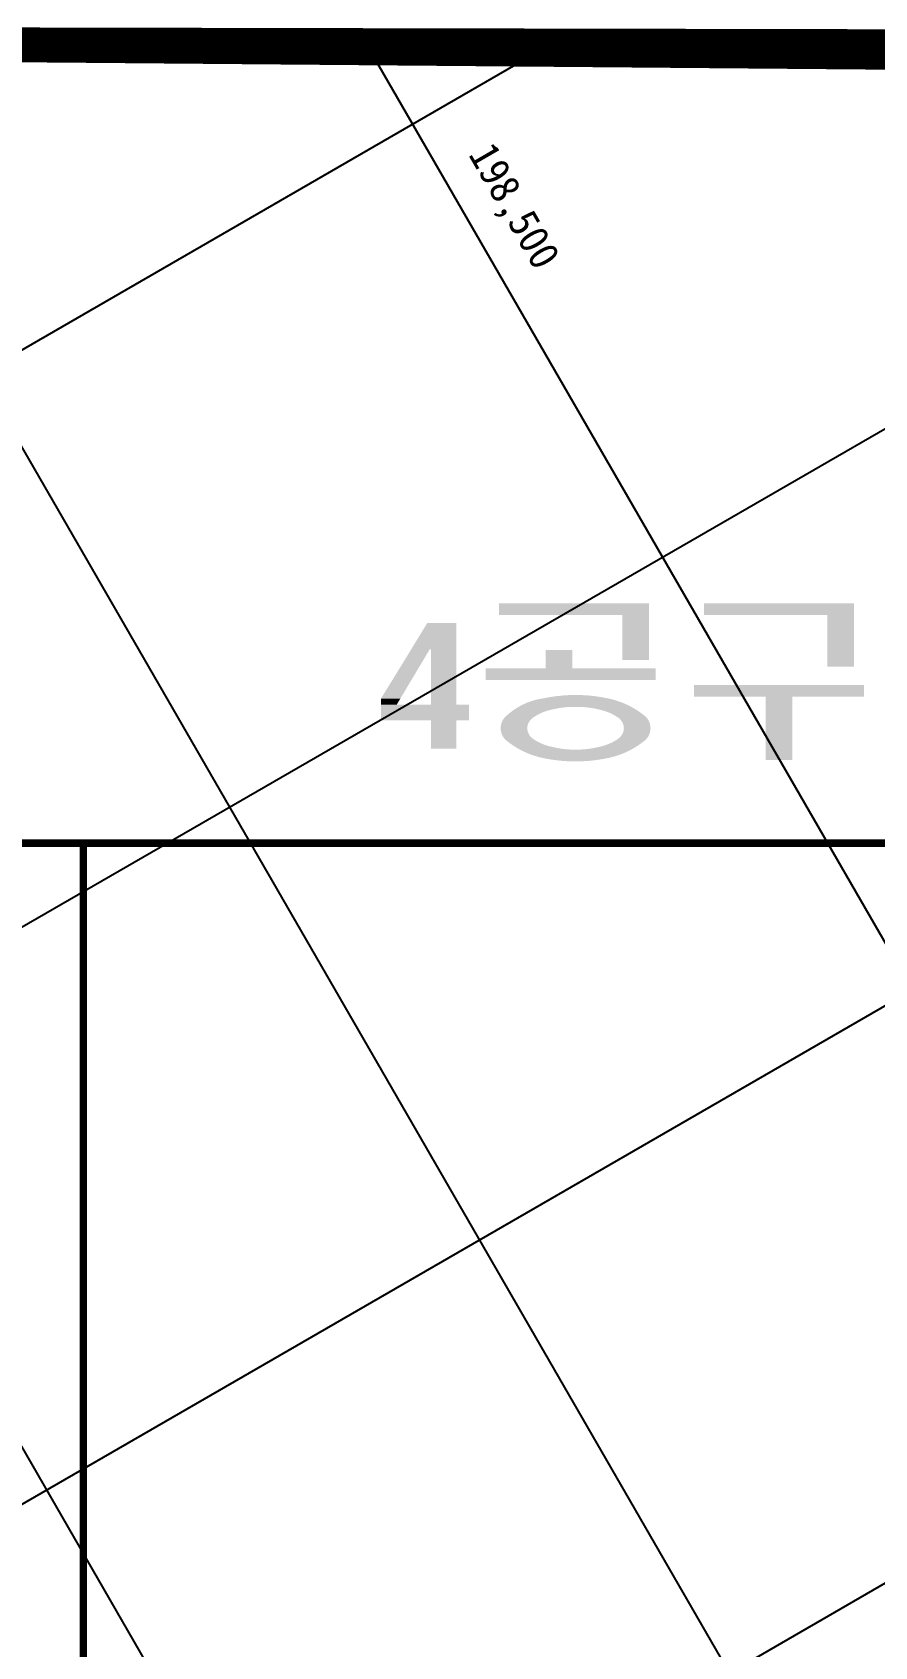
# Model space of a CAD drawing. Header units: feet. Extents: x 229381 to 233586, y 197484 to 200454.
# Drawn here: x 231764.7 to 231933.3, y 199161.8 to 199484.8 of the extents above; entities that cross this region are included whole.
import ezdxf

# ---------------------------------------------------------------- set-up
doc = ezdxf.new("R2010")
doc.units = ezdxf.units.FT
doc.header["$LTSCALE"] = 10
doc.header["$MEASUREMENT"] = 0
for name, color, linetype in [('CA-LEAL', 1, 'CONTINUOUS'), ('CA-LEAT', 3, 'CONTINUOUS'), ('CV-GRID-LINE', 1, 'CONTINUOUS'), ('CV-GRID-TEXT', 4, 'CONTINUOUS'), ('CZ-LIN1', 7, 'CONTINUOUS')]:
    doc.layers.add(name, color=color, linetype=linetype)
doc.styles.add('HS', font='DotumChe.ttf')

msp = doc.modelspace()

# ---------------------------------------------------------------- linework, layer by layer
at = {"layer": 'CA-LEAL', "const_width": 1.5}
for points in [[(231774.9593306722, 199322.5719166343), (231499.3668848136, 199322.571916634)], [(231774.9593306724, 199118.2653239247), (231774.9593306722, 199322.5719166343)], [(232049.64612425, 199322.5719166346), (231774.9593306722, 199322.5719166343)]]:
    msp.add_lwpolyline(points, dxfattribs=at)
at = {"layer": 'CA-LEAT'}
for points in [[(231858.0836529699, 199370.5799941752), (231858.0836529699, 199368.2466608419), (231888.0836529699, 199370.5799941753), (231888.0836529699, 199368.2466608419)], [(231899.0836529699, 199370.5799941753), (231899.0836529699, 199368.2466608419), (231929.0836529699, 199370.5799941753), (231929.0836529699, 199368.246660842)], [(231843.7699274796, 199366.6584255478), (231840.5438245385, 199361.3643079007), (231849.534633362, 199366.6584255478), (231849.534633362, 199361.3643079007)], [(231882.7503196364, 199368.2466608419), (231882.7503196365, 199359.2466608419), (231888.0836529699, 199368.2466608419), (231888.0836529699, 199359.2466608419)], [(231923.7503196365, 199368.246660842), (231923.7503196365, 199357.9133275087), (231929.0836529699, 199368.246660842), (231929.0836529698, 199357.9133275087)], [(231840.5438245385, 199361.3643079007), (231839.1816921855, 199359.1290137831), (231844.2405157149, 199361.3643079007), (231842.9088511342, 199359.1290137831)], [(231844.4758098326, 199361.3643079007), (231844.4758098326, 199359.1290137831), (231849.534633362, 199361.3643079007), (231849.5346333621, 199359.1290137831)], [(231867.4169863032, 199361.2466608419), (231867.4169863032, 199357.5799941753), (231872.7503196364, 199361.2466608419), (231872.7503196365, 199357.5799941752)], [(231838.7473030453, 199358.4231314301), (231834.4758098326, 199351.4819549595), (231842.4883254772, 199358.4231314301), (231838.353156516, 199351.4819549596)], [(231839.1816921855, 199359.1290137831), (231838.7473030453, 199358.4231314301), (231842.9088511342, 199359.1290137831), (231842.4883254772, 199358.4231314301)], [(231844.4758098326, 199359.1290137831), (231844.4758098326, 199358.4231314301), (231849.5346333621, 199359.1290137831), (231849.534633362, 199358.4231314301)], [(231844.4758098326, 199358.4231314301), (231844.4758098326, 199351.4819549596), (231849.534633362, 199358.4231314301), (231849.534633362, 199351.4819549596)], [(231855.4169863032, 199357.5799941753), (231855.4169863032, 199355.2466608419), (231889.4169863032, 199357.5799941753), (231889.4169863032, 199355.2466608419)], [(231897.0836529699, 199354.2466608419), (231897.0836529699, 199351.9133275086), (231931.0836529699, 199354.246660842), (231931.0836529699, 199351.9133275087)], [(231834.4758098326, 199351.4819549595), (231834.4758098326, 199350.3054843713), (231838.353156516, 199351.4819549596), (231837.6522804209, 199350.3054843713)], [(231844.4758098326, 199351.4819549596), (231844.4758098326, 199350.3054843713), (231849.534633362, 199351.4819549596), (231849.5346333621, 199350.3054843713)], [(231862.9616057258, 199350.3503353826), (231862.7281847138, 199350.2296004745), (231883.5450190745, 199350.3503353826), (231883.8146240984, 199350.2296004745)], [(231863.4843445309, 199350.5805645947), (231862.9616057258, 199350.3503353826), (231883.0309096656, 199350.5805645947), (231883.5450190745, 199350.3503353826)], [(231863.7520180063, 199350.6984556958), (231863.4843445309, 199350.5805645947), (231882.7277789491, 199350.6984556958), (231883.0309096656, 199350.5805645947)], [(231864.2778335728, 199350.8918169909), (231863.7520180063, 199350.6984556958), (231882.2305934332, 199350.8918169909), (231882.7277789491, 199350.6984556958)], [(231864.562624114, 199350.9965447155), (231864.2778335728, 199350.8918169909), (231881.9153924971, 199350.9965447155), (231882.2305934332, 199350.8918169909)], [(231865.1191910154, 199351.1625756568), (231864.562624114, 199350.9965447155), (231881.4156861558, 199351.1625756569), (231881.9153924971, 199350.9965447155)], [(231865.3902607752, 199351.2434391924), (231865.1191910154, 199351.1625756568), (231881.1242441948, 199351.2434391924), (231881.4156861558, 199351.1625756569)], [(231866.0328704489, 199351.392160325), (231865.3902607752, 199351.2434391924), (231880.5882352473, 199351.392160325), (231881.1242441948, 199351.2434391924)], [(231866.2316982567, 199351.4381756559), (231866.0328704489, 199351.392160325), (231880.3829635985, 199351.4381756559), (231880.5882352473, 199351.392160325)], [(231867.0836529699, 199351.5799941753), (231866.2316982567, 199351.4381756559), (231879.7503196365, 199351.5799941753), (231880.3829635985, 199351.4381756559)], [(231868.3376218869, 199351.8128613084), (231867.0836529699, 199351.5799941753), (231878.4963507195, 199351.8128613084), (231879.7503196365, 199351.5799941753)], [(231869.6000460907, 199351.9943834164), (231868.3376218869, 199351.8128613084), (231877.2339265157, 199351.9943834165), (231878.4963507195, 199351.8128613084)], [(231870.8688241064, 199352.1242583314), (231869.6000460907, 199351.9943834164), (231875.9651485001, 199352.1242583314), (231877.2339265157, 199351.9943834165)], [(231872.1418438815, 199352.202269859), (231870.8688241064, 199352.1242583314), (231874.6921287248, 199352.202269859), (231875.9651485001, 199352.1242583314)], [(231873.4169863032, 199352.2282881386), (231874.6921287248, 199352.202269859), (231873.4169863032, 199352.2282881386), (231872.1418438815, 199352.202269859)], [(231911.4169863032, 199351.9133275086), (231911.4169863032, 199339.246660842), (231916.7503196365, 199351.9133275086), (231916.7503196365, 199339.246660842)], [(231834.4758098326, 199350.3054843713), (231834.4758098326, 199347.1290137831), (231852.1228686562, 199350.3054843713), (231852.1228686561, 199347.1290137831)], [(231844.4758098326, 199347.1290137831), (231844.4758098327, 199341.4819549596), (231849.534633362, 199347.1290137831), (231849.534633362, 199341.4819549595)], [(231858.7946507051, 199347.0831294092), (231858.7161454269, 199346.8984966252), (231864.2708704861, 199347.0831294091), (231864.1320525341, 199346.8984966253)], [(231858.9111630157, 199347.2677969422), (231858.7946507051, 199347.0831294092), (231864.4097145646, 199347.2677969423), (231864.2708704861, 199347.0831294091)], [(231859.07236932, 199347.523302737), (231858.9111630157, 199347.2677969422), (231864.6884696605, 199347.523302737), (231864.4097145646, 199347.2677969423)], [(231859.1224605805, 199347.5799941753), (231859.07236932, 199347.523302737), (231864.7503196365, 199347.5799941753), (231864.6884696605, 199347.523302737)], [(231859.3278081707, 199347.8123989924), (231859.1224605805, 199347.5799941753), (231865.0826702266, 199347.8123989923), (231864.7503196365, 199347.5799941753)], [(231859.4169863032, 199347.9133275086), (231859.3278081707, 199347.8123989924), (231865.2403279764, 199347.9133275086), (231865.0826702266, 199347.8123989923)], [(231859.5492629205, 199348.0310533136), (231859.4169863032, 199347.9133275086), (231865.4242243241, 199348.0310533136), (231865.2403279764, 199347.9133275086)], [(231859.7790837223, 199348.2355931595), (231859.5492629205, 199348.0310533136), (231865.774413366, 199348.2355931595), (231865.4242243241, 199348.0310533136)], [(231859.9926629435, 199348.4256780458), (231859.7790837223, 199348.2355931595), (231866.1326544157, 199348.4256780458), (231865.774413366, 199348.2355931595)], [(231860.0174188393, 199348.447710721), (231859.9926629435, 199348.4256780458), (231866.1786136647, 199348.447710721), (231866.1326544157, 199348.4256780458)], [(231860.0621519859, 199348.4875230916), (231860.0174188393, 199348.447710721), (231866.2616606223, 199348.4875230916), (231866.1786136647, 199348.447710721)], [(231860.2069198322, 199348.6009915506), (231860.0621519859, 199348.4875230916), (231866.4983511326, 199348.6009915506), (231866.2616606223, 199348.4875230916)], [(231860.4113739123, 199348.761241841), (231860.2069198322, 199348.6009915506), (231866.8708947651, 199348.761241841), (231866.4983511326, 199348.6009915506)], [(231860.5962693667, 199348.9061621587), (231860.4113739123, 199348.761241841), (231867.2496651642, 199348.9061621586), (231866.8708947651, 199348.761241841)], [(231860.6493172765, 199348.9477408982), (231860.5962693667, 199348.9061621587), (231867.373218248, 199348.9477408982), (231867.2496651642, 199348.9061621586)], [(231860.7419106674, 199349.0203152278), (231860.6493172765, 199348.9477408982), (231867.5888761136, 199349.0203152278), (231867.373218248, 199348.9477408982)], [(231860.7640132493, 199349.0355112642), (231860.7419106674, 199349.0203152278), (231867.6340318155, 199349.0355112642), (231867.5888761136, 199349.0203152278)], [(231860.9291896164, 199349.1490738388), (231860.7640132493, 199349.0355112642), (231868.0233548886, 199349.1490738388), (231867.6340318155, 199349.0355112642)], [(231861.0711295711, 199349.2466608419), (231860.9291896164, 199349.1490738388), (231868.4169863032, 199349.2466608419), (231868.0233548886, 199349.1490738388)], [(231861.3118500469, 199349.4121617392), (231861.0711295711, 199349.2466608419), (231869.1381571205, 199349.4121617392), (231868.4169863032, 199349.2466608419)], [(231861.3998609846, 199349.4726712955), (231861.3118500469, 199349.4121617392), (231869.4018277524, 199349.4726712955), (231869.1381571205, 199349.4121617392)], [(231861.4536096875, 199349.5096247725), (231861.3998609846, 199349.4726712955), (231869.6102789267, 199349.5096247725), (231869.4018277524, 199349.4726712955)], [(231861.6862970096, 199349.6490488014), (231861.4536096875, 199349.5096247725), (231870.3967570869, 199349.6490488014), (231869.6102789267, 199349.5096247725)], [(231861.897083766, 199349.7753502199), (231861.6862970096, 199349.6490488014), (231871.3992745963, 199349.7753502199), (231870.3967570869, 199349.6490488014)], [(231862.0046558852, 199349.8398064099), (231861.897083766, 199349.7753502199), (231872.2548525184, 199349.8398064099), (231871.3992745963, 199349.7753502199)], [(231862.0237680296, 199349.851258225), (231862.0046558852, 199349.8398064099), (231872.4068615058, 199349.851258225), (231872.2548525184, 199349.8398064099)], [(231862.0660315125, 199349.8765821018), (231862.0237680296, 199349.851258225), (231873.4169863032, 199349.8765821018), (231874.4271111007, 199349.851258225)], [(231862.1944717428, 199349.9535422655), (231862.0660315125, 199349.8765821018), (231884.3565106696, 199349.9535422655), (231884.507579096, 199349.8765821018)], [(231862.7281847138, 199350.2296004745), (231862.1944717428, 199349.9535422655), (231883.8146240984, 199350.2296004745), (231884.3565106696, 199349.9535422655)], [(231873.4169863032, 199349.8765821018), (231872.4068615058, 199349.851258225), (231884.507579096, 199349.8765821018), (231884.5572884264, 199349.851258225)], [(231874.4271111007, 199349.851258225), (231874.579120088, 199349.8398064099), (231884.5572884264, 199349.851258225), (231884.5797676884, 199349.83980641)], [(231874.579120088, 199349.8398064099), (231875.43469801, 199349.7753502199), (231884.5797676884, 199349.83980641), (231884.6920041514, 199349.7753502199)], [(231875.43469801, 199349.7753502199), (231876.4372155196, 199349.6490488015), (231884.6920041514, 199349.7753502199), (231884.9119306544, 199349.6490488014)], [(231876.4372155196, 199349.6490488015), (231877.2236936796, 199349.5096247725), (231884.9119306544, 199349.6490488014), (231885.154707335, 199349.5096247725)], [(231877.2236936796, 199349.5096247725), (231877.432144854, 199349.4726712955), (231885.154707335, 199349.5096247725), (231885.2190537933, 199349.4726712955)], [(231877.432144854, 199349.4726712955), (231877.695815486, 199349.4121617392), (231885.2190537933, 199349.4726712955), (231885.3244180504, 199349.4121617392)], [(231877.695815486, 199349.4121617392), (231878.4169863032, 199349.2466608419), (231885.3244180504, 199349.4121617392), (231885.581811797, 199349.2466608419)], [(231878.4169863032, 199349.2466608419), (231878.8106177177, 199349.1490738388), (231885.581811797, 199349.2466608419), (231885.7335830853, 199349.1490738388)], [(231878.8106177177, 199349.1490738388), (231879.199940791, 199349.0355112642), (231885.7335830853, 199349.1490738388), (231885.9102002337, 199349.0355112642)], [(231879.199940791, 199349.0355112642), (231879.2450964928, 199349.0203152278), (231885.9102002337, 199349.0355112642), (231885.9338337295, 199349.0203152278)], [(231879.2450964928, 199349.0203152278), (231879.4607543584, 199348.9477408982), (231885.9338337295, 199349.0203152278), (231886.0467042875, 199348.9477408982)], [(231879.4607543584, 199348.9477408982), (231879.5843074422, 199348.9061621587), (231886.0467042875, 199348.9477408982), (231886.1047536359, 199348.9061621587)], [(231879.5843074422, 199348.9061621587), (231879.9630778413, 199348.761241841), (231886.1047536359, 199348.9061621587), (231886.3070813182, 199348.761241841)], [(231879.9630778413, 199348.761241841), (231880.3356214738, 199348.6009915506), (231886.3070813182, 199348.761241841), (231886.5308116435, 199348.6009915506)], [(231880.3356214738, 199348.6009915506), (231880.5723119842, 199348.4875230916), (231886.5308116435, 199348.6009915506), (231886.6892284252, 199348.4875230916)], [(231880.5723119842, 199348.4875230916), (231880.6553589418, 199348.4477107211), (231886.6892284252, 199348.4875230916), (231886.7448116918, 199348.4477107211)], [(231880.6553589418, 199348.4477107211), (231880.7013181906, 199348.4256780458), (231886.7448116918, 199348.4477107211), (231886.7725255208, 199348.4256780458)], [(231880.7013181906, 199348.4256780458), (231881.0595592404, 199348.2355931595), (231886.7725255208, 199348.4256780458), (231887.0116240396, 199348.2355931595)], [(231881.0595592404, 199348.2355931595), (231881.4097482823, 199348.0310533136), (231887.0116240396, 199348.2355931595), (231887.2689047478, 199348.0310533136)], [(231881.4097482823, 199348.0310533136), (231881.5936446301, 199347.9133275086), (231887.2689047478, 199348.0310533136), (231887.4169863032, 199347.9133275086)], [(231881.5936446301, 199347.9133275086), (231881.7513023798, 199347.8123989924), (231887.4169863032, 199347.9133275086), (231887.5061644357, 199347.8123989924)], [(231881.7513023798, 199347.8123989924), (231882.0836529699, 199347.5799941753), (231887.5061644357, 199347.8123989924), (231887.7115120259, 199347.5799941753)], [(231882.0836529699, 199347.5799941753), (231882.145502946, 199347.523302737), (231887.7115120259, 199347.5799941753), (231887.7616032864, 199347.523302737)], [(231882.145502946, 199347.523302737), (231882.4242580417, 199347.2677969423), (231887.7616032864, 199347.523302737), (231887.9228095906, 199347.2677969423)], [(231882.4242580417, 199347.2677969423), (231882.5631021202, 199347.0831294092), (231887.9228095906, 199347.2677969423), (231888.0393219013, 199347.0831294092)], [(231882.5631021202, 199347.0831294092), (231882.7019200723, 199346.8984966253), (231888.0393219013, 199347.0831294092), (231888.1178271796, 199346.8984966253)], [(231858.4619340939, 199346.0400738207), (231858.4248603189, 199345.5799941753), (231863.8006865595, 199346.0400738207), (231863.7581936523, 199345.5799941753)], [(231858.4248603189, 199345.5799941753), (231858.4619340939, 199345.1199145298), (231863.7581936523, 199345.5799941753), (231863.8006865595, 199345.1199145298)], [(231858.4666642344, 199346.0987741096), (231858.4619340939, 199346.0400738207), (231863.8173309157, 199346.0987741096), (231863.8006865595, 199346.0400738207)], [(231858.4619340939, 199345.1199145298), (231858.4666642344, 199345.061214241), (231863.8006865595, 199345.1199145298), (231863.8173309156, 199345.061214241)], [(231858.5615792814, 199346.4845876861), (231858.4666642344, 199346.0987741096), (231863.9267276273, 199346.4845876861), (231863.8173309157, 199346.0987741096)], [(231858.4666642344, 199345.061214241), (231858.5615792814, 199344.6754006644), (231863.8173309156, 199345.061214241), (231863.9267276272, 199344.6754006644)], [(231858.5909971987, 199346.6041665329), (231858.5615792814, 199346.4845876861), (231863.9860462677, 199346.6041665329), (231863.9267276273, 199346.4845876861)], [(231858.5615792814, 199344.6754006644), (231858.5909971987, 199344.5558218177), (231863.9267276272, 199344.6754006644), (231863.9860462677, 199344.5558218176)], [(231858.7161454269, 199346.8984966252), (231858.5909971987, 199346.6041665329), (231864.1320525341, 199346.8984966253), (231863.9860462677, 199346.6041665329)], [(231858.5909971987, 199344.5558218177), (231858.7161454269, 199344.2614917252), (231863.9860462677, 199344.5558218176), (231864.1320525341, 199344.2614917252)], [(231858.7161454269, 199344.2614917252), (231858.7946507051, 199344.0768589413), (231864.1320525341, 199344.2614917252), (231864.2708704861, 199344.0768589413)], [(231858.7946507051, 199344.0768589413), (231858.9111630158, 199343.8921914083), (231864.2708704861, 199344.0768589413), (231864.4097145647, 199343.8921914083)], [(231858.9111630158, 199343.8921914083), (231859.07236932, 199343.6366856135), (231864.4097145647, 199343.8921914083), (231864.6884696604, 199343.6366856135)], [(231882.4242580417, 199343.8921914083), (231882.145502946, 199343.6366856135), (231887.9228095907, 199343.8921914083), (231887.7616032864, 199343.6366856135)], [(231882.5631021202, 199344.0768589413), (231882.4242580417, 199343.8921914083), (231888.0393219013, 199344.0768589413), (231887.9228095907, 199343.8921914083)], [(231882.7019200723, 199344.2614917253), (231882.5631021202, 199344.0768589413), (231888.1178271794, 199344.2614917253), (231888.0393219013, 199344.0768589413)], [(231882.7019200723, 199346.8984966253), (231882.8479263387, 199346.6041665329), (231888.1178271796, 199346.8984966253), (231888.2429754078, 199346.6041665329)], [(231882.8479263387, 199344.5558218177), (231882.7019200723, 199344.2614917253), (231888.2429754078, 199344.5558218177), (231888.1178271794, 199344.2614917253)], [(231882.8479263387, 199346.6041665329), (231882.9072449791, 199346.4845876861), (231888.2429754078, 199346.6041665329), (231888.2723933251, 199346.4845876861)], [(231882.9072449791, 199344.6754006644), (231882.8479263387, 199344.5558218177), (231888.2723933251, 199344.6754006644), (231888.2429754078, 199344.5558218177)], [(231882.9072449791, 199346.4845876861), (231883.0166416908, 199346.0987741096), (231888.2723933251, 199346.4845876861), (231888.3673083721, 199346.0987741096)], [(231883.0166416908, 199345.061214241), (231882.9072449791, 199344.6754006644), (231888.3673083721, 199345.061214241), (231888.2723933251, 199344.6754006644)], [(231883.0166416908, 199346.0987741096), (231883.0332860469, 199346.0400738207), (231888.3673083721, 199346.0987741096), (231888.3720385124, 199346.0400738207)], [(231883.0332860469, 199345.1199145298), (231883.0166416908, 199345.061214241), (231888.3720385124, 199345.1199145298), (231888.3673083721, 199345.061214241)], [(231883.0332860469, 199346.0400738207), (231883.0757789541, 199345.5799941753), (231888.3720385124, 199346.0400738207), (231888.4091122874, 199345.5799941753)], [(231883.0757789541, 199345.5799941753), (231883.0332860469, 199345.1199145298), (231888.4091122874, 199345.5799941753), (231888.3720385124, 199345.1199145298)], [(231859.07236932, 199343.6366856135), (231859.1224605805, 199343.5799941753), (231864.6884696604, 199343.6366856135), (231864.7503196365, 199343.5799941753)], [(231859.1224605805, 199343.5799941753), (231859.3278081707, 199343.3475893582), (231864.7503196365, 199343.5799941753), (231865.0826702265, 199343.3475893582)], [(231859.3278081707, 199343.3475893582), (231859.4169863032, 199343.2466608419), (231865.0826702265, 199343.3475893582), (231865.2403279764, 199343.2466608419)], [(231859.4169863032, 199343.2466608419), (231859.5650678585, 199343.1289350369), (231865.2403279764, 199343.2466608419), (231865.424224324, 199343.1289350369)], [(231859.5650678585, 199343.1289350369), (231859.8223485668, 199342.924395191), (231865.424224324, 199343.1289350369), (231865.774413366, 199342.924395191)], [(231859.8223485668, 199342.924395191), (231860.0614470856, 199342.7343103048), (231865.774413366, 199342.924395191), (231866.1326544157, 199342.7343103048)], [(231860.0614470856, 199342.7343103048), (231860.0891609146, 199342.7122776295), (231866.1326544157, 199342.7343103048), (231866.1786136646, 199342.7122776295)], [(231860.0891609146, 199342.7122776295), (231860.3031609628, 199342.5589967999), (231866.1786136646, 199342.7122776295), (231866.4983511326, 199342.5589968)], [(231860.3031609628, 199342.5589967999), (231860.5268912882, 199342.3987465096), (231866.4983511326, 199342.5589968), (231866.8708947651, 199342.3987465096)], [(231860.5268912882, 199342.3987465096), (231860.7292189705, 199342.2538261919), (231866.8708947651, 199342.3987465096), (231867.2496651642, 199342.2538261918)], [(231860.7292189705, 199342.2538261919), (231860.7872683189, 199342.2122474523), (231867.2496651642, 199342.2538261918), (231867.373218248, 199342.2122474523)], [(231860.7872683189, 199342.2122474523), (231860.9237723727, 199342.1244770863), (231867.373218248, 199342.2122474523), (231867.6340318155, 199342.1244770863)], [(231860.9237723727, 199342.1244770863), (231861.1003895211, 199342.0109145117), (231867.6340318155, 199342.1244770863), (231868.0233548887, 199342.0109145117)], [(231861.1003895211, 199342.0109145117), (231861.2521608094, 199341.9133275086), (231868.0233548887, 199342.0109145117), (231868.4169863032, 199341.9133275086)], [(231861.2521608094, 199341.9133275086), (231861.5095545561, 199341.7478266113), (231868.4169863032, 199341.9133275086), (231869.1381571205, 199341.7478266113)], [(231861.5095545561, 199341.7478266113), (231861.6149188131, 199341.687317055), (231869.1381571205, 199341.7478266113), (231869.4018277524, 199341.687317055)], [(231861.6149188131, 199341.687317055), (231861.922041952, 199341.5109395491), (231869.4018277524, 199341.687317055), (231870.3967570868, 199341.5109395491)], [(231861.922041952, 199341.5109395491), (231862.141968455, 199341.3846381306), (231870.3967570868, 199341.5109395491), (231871.3992745963, 199341.3846381306)], [(231862.141968455, 199341.3846381306), (231862.254204918, 199341.3201819406), (231871.3992745963, 199341.3846381306), (231872.254852518, 199341.3201819406)], [(231862.254204918, 199341.3201819406), (231862.2766841801, 199341.3087301255), (231872.254852518, 199341.3201819406), (231872.4068615058, 199341.3087301255)], [(231862.2766841801, 199341.3087301255), (231862.3263935105, 199341.2834062487), (231872.4068615058, 199341.3087301255), (231873.4169863032, 199341.2834062488)], [(231862.3263935105, 199341.2834062487), (231863.0193485079, 199340.9303878761), (231884.507579096, 199341.2834062488), (231883.8146240984, 199340.9303878761)], [(231863.0193485079, 199340.9303878761), (231863.8030629408, 199340.5794237558), (231883.8146240984, 199340.9303878761), (231883.0309096656, 199340.5794237558)], [(231874.4271111007, 199341.3087301255), (231873.4169863032, 199341.2834062488), (231884.5572884263, 199341.3087301255), (231884.507579096, 199341.2834062488)], [(231874.5791200883, 199341.3201819406), (231874.4271111007, 199341.3087301255), (231884.5797676884, 199341.3201819406), (231884.5572884263, 199341.3087301255)], [(231875.43469801, 199341.3846381306), (231874.5791200883, 199341.3201819406), (231884.6920041514, 199341.3846381306), (231884.5797676884, 199341.3201819406)], [(231876.4372155196, 199341.5109395492), (231875.43469801, 199341.3846381306), (231884.9119306545, 199341.5109395492), (231884.6920041514, 199341.3846381306)], [(231877.432144854, 199341.687317055), (231876.4372155196, 199341.5109395492), (231885.2190537933, 199341.6873170551), (231884.9119306545, 199341.5109395492)], [(231877.695815486, 199341.7478266113), (231877.432144854, 199341.687317055), (231885.3244180503, 199341.7478266113), (231885.2190537933, 199341.6873170551)], [(231878.4169863032, 199341.9133275086), (231877.695815486, 199341.7478266113), (231885.581811797, 199341.9133275086), (231885.3244180503, 199341.7478266113)], [(231878.8106177177, 199342.0109145118), (231878.4169863032, 199341.9133275086), (231885.7335830853, 199342.0109145118), (231885.581811797, 199341.9133275086)], [(231879.1999407909, 199342.1244770863), (231878.8106177177, 199342.0109145118), (231885.9102002338, 199342.1244770863), (231885.7335830853, 199342.0109145118)], [(231879.4607543584, 199342.2122474523), (231879.1999407909, 199342.1244770863), (231886.0467042875, 199342.2122474523), (231885.9102002338, 199342.1244770863)], [(231879.5843074422, 199342.2538261919), (231879.4607543584, 199342.2122474523), (231886.1047536359, 199342.2538261919), (231886.0467042875, 199342.2122474523)], [(231879.9630778413, 199342.3987465096), (231879.5843074422, 199342.2538261919), (231886.3070813182, 199342.3987465096), (231886.1047536359, 199342.2538261919)], [(231880.3356214738, 199342.5589968), (231879.9630778413, 199342.3987465096), (231886.5308116435, 199342.5589968), (231886.3070813182, 199342.3987465096)], [(231880.6553589417, 199342.7122776295), (231880.3356214738, 199342.5589968), (231886.7448116918, 199342.7122776295), (231886.5308116435, 199342.5589968)], [(231880.7013181906, 199342.7343103047), (231880.6553589417, 199342.7122776295), (231886.7725255207, 199342.7343103047), (231886.7448116918, 199342.7122776295)], [(231881.0595592404, 199342.9243951911), (231880.7013181906, 199342.7343103047), (231887.0116240396, 199342.924395191), (231886.7725255207, 199342.7343103047)], [(231881.4097482823, 199343.1289350369), (231881.0595592404, 199342.9243951911), (231887.2689047478, 199343.1289350369), (231887.0116240396, 199342.924395191)], [(231881.59364463, 199343.246660842), (231881.4097482823, 199343.1289350369), (231887.4169863032, 199343.2466608419), (231887.2689047478, 199343.1289350369)], [(231881.7513023798, 199343.3475893582), (231881.59364463, 199343.246660842), (231887.5061644358, 199343.3475893582), (231887.4169863032, 199343.2466608419)], [(231882.0836529699, 199343.5799941753), (231881.7513023798, 199343.3475893582), (231887.711512026, 199343.5799941753), (231887.5061644358, 199343.3475893582)], [(231882.145502946, 199343.6366856135), (231882.0836529699, 199343.5799941753), (231887.7616032864, 199343.6366856135), (231887.711512026, 199343.5799941753)], [(231863.8030629408, 199340.5794237558), (231864.6033791731, 199340.2681713597), (231883.0309096656, 199340.5794237558), (231882.2305934332, 199340.2681713597)], [(231864.6033791731, 199340.2681713597), (231865.4182864506, 199339.9974126937), (231882.2305934332, 199340.2681713597), (231881.4156861558, 199339.9974126937)], [(231865.4182864506, 199339.9974126937), (231866.2457373592, 199339.7678280255), (231881.4156861558, 199339.9974126937), (231880.5882352473, 199339.7678280256)], [(231866.2457373592, 199339.7678280255), (231867.0836529699, 199339.5799941753), (231880.5882352473, 199339.7678280256), (231879.7503196365, 199339.5799941753)], [(231867.0836529699, 199339.5799941753), (231868.3376218868, 199339.3471270422), (231879.7503196365, 199339.5799941753), (231878.4963507195, 199339.3471270422)], [(231868.3376218868, 199339.3471270422), (231869.6000460908, 199339.1656049341), (231878.4963507195, 199339.3471270422), (231877.2339265157, 199339.1656049341)], [(231869.6000460908, 199339.1656049341), (231870.8688241064, 199339.0357300192), (231877.2339265157, 199339.1656049341), (231875.9651485, 199339.0357300192)], [(231870.8688241064, 199339.0357300192), (231872.1418438815, 199338.9577184915), (231875.9651485, 199339.0357300192), (231874.6921287248, 199338.9577184916)], [(231872.1418438815, 199338.9577184915), (231873.4169863032, 199338.931700212), (231874.6921287248, 199338.9577184916), (231873.4169863032, 199338.931700212)]]:
    msp.add_solid(points, dxfattribs=at)
at = {"layer": 'CV-GRID-LINE'}
for p, q in [((230681.1651818355, 198796.8842379758), (231863.9946339568, 199479.7911405652)), ((230681.1651818356, 198681.4141841379), (232063.9946339568, 199479.7911405654)), ((231602.1144186048, 199479.7911405649), (232017.5844724436, 198760.1758982947)), ((231717.5844724427, 199479.791140565), (232104.1870128219, 198810.1758982948)), ((231833.0545262808, 199479.7911405652), (232190.7895532005, 198860.1758982948)), ((230681.1651818357, 198565.9441303), (232230.1878091142, 199460.2727611423)), ((230681.1651818359, 198450.474076462), (232230.1878091144, 199344.8027073044))]:
    msp.add_line(p, q, dxfattribs=at)
at = {"layer": 'CZ-LIN1'}
msp.add_lwpolyline([(232230.1878091142, 199479.7911405656, 10, 10, 0), (230681.1651818347, 199479.7911405639, 10, 10, 0), (230681.1651818362, 198136.9708175362, 10, 10, 0), (231439.3480239278, 198136.970817537, 10, 10, 0), (231439.3480239274, 198493.010723144, 10, 10, 0), (231439.3480239272, 198683.3809790509, 10, 10, 0), (232230.187809115, 198683.3809790517, 0, 0, 0)], format="xyseb", dxfattribs=at)

# ---------------------------------------------------------------- texts
at = {"layer": 'CV-GRID-TEXT', "style": 'HS'}
msp.add_text('198,500', height=6, rotation=300.0000000000624, dxfattribs=at).set_placement((231851.8782014641, 199460.3564630933))

doc.saveas('drawing.dxf')
